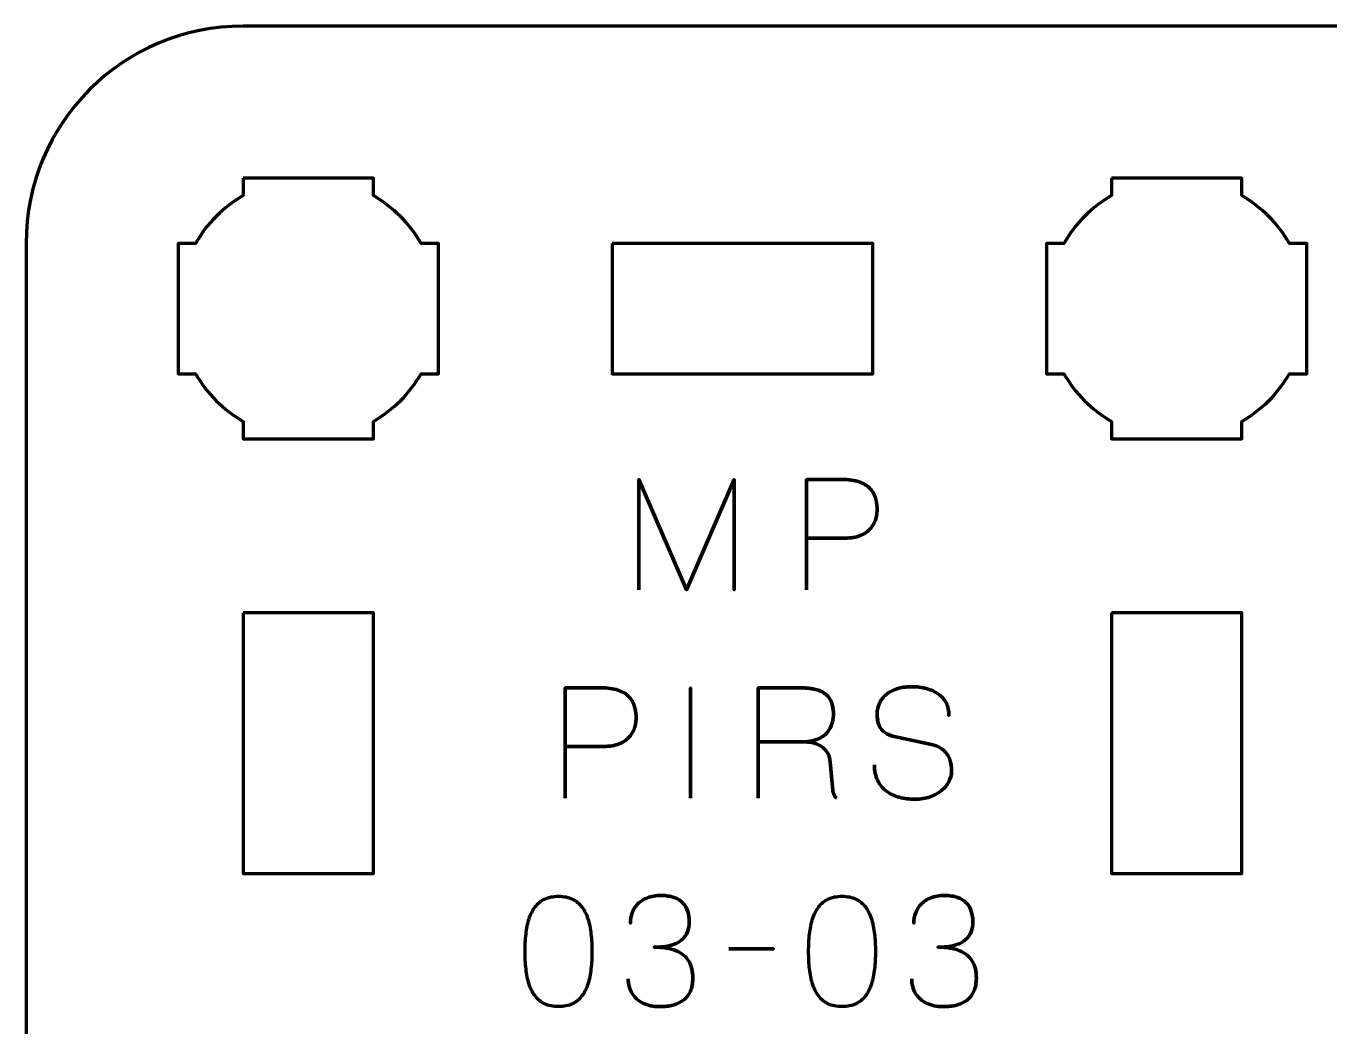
# Model space of a CAD drawing. Header units: centimetres. Extents: x -13.15 to -7.85, y -16.5 to -11.2.
# Drawn here: x -13.15 to -10.147, y -13.503 to -11.2 of the extents above; entities that cross this region are included whole.
import ezdxf

# ---------------------------------------------------------------- set-up
doc = ezdxf.new("R2010")
doc.units = ezdxf.units.CM
doc.header["$MEASUREMENT"] = 0
doc.layers.add('Layer 1', color=7, linetype='Continuous')

msp = doc.modelspace()

# ---------------------------------------------------------------- linework, layer by layer
at = {"layer": 'Layer 1', "lineweight": 70}
for points, knots in [([(-12.64993, -11.20001), (-12.64993, -11.20001), (-8.35007, -11.20001), (-8.35007, -11.20001), (-8.35007, -11.20001), (-8.07294, -11.20001), (-7.84998, -11.42311), (-7.84998, -11.7001), (-7.84998, -11.7001), (-7.84998, -11.7001), (-7.84998, -16.00003), (-7.84998, -16.00003), (-7.84998, -16.00003), (-7.84998, -16.27704), (-8.07294, -16.49999), (-8.35007, -16.49999), (-8.35007, -16.49999), (-8.35007, -16.49999), (-12.64993, -16.49999), (-12.64993, -16.49999), (-12.64993, -16.49999), (-12.92693, -16.49999), (-13.15002, -16.27704), (-13.15002, -16.00003), (-13.15002, -16.00003), (-13.15002, -16.00003), (-13.15002, -11.7001), (-13.15002, -11.7001), (-13.15002, -11.7001), (-13.15002, -11.42311), (-12.92693, -11.20001), (-12.64993, -11.20001)], [0, 0, 0, 0, 0.125, 0.125, 0.125, 0.125, 0.25, 0.25, 0.25, 0.25, 0.375, 0.375, 0.375, 0.375, 0.5, 0.5, 0.5, 0.5, 0.625, 0.625, 0.625, 0.625, 0.75, 0.75, 0.75, 0.75, 0.875, 0.875, 0.875, 0.875, 1, 1, 1, 1]), ([(-12.65008, -11.55005), (-12.65008, -11.55005), (-12.50077, -11.55005), (-12.50077, -11.55005), (-12.50077, -11.55005), (-12.50077, -11.55005), (-12.5, -11.55004), (-12.5, -11.55004), (-12.5, -11.55004), (-12.5, -11.55004), (-12.49923, -11.55005), (-12.49923, -11.55005), (-12.49923, -11.55005), (-12.49923, -11.55005), (-12.35008, -11.55005), (-12.35008, -11.55005), (-12.35008, -11.55005), (-12.35008, -11.55005), (-12.35008, -11.59015), (-12.35008, -11.59015), (-12.35008, -11.59015), (-12.30451, -11.61649), (-12.26652, -11.65448), (-12.24016, -11.70005), (-12.24016, -11.70005), (-12.24016, -11.70005), (-12.20007, -11.70005), (-12.20007, -11.70005), (-12.20007, -11.70005), (-12.20007, -11.70005), (-12.20007, -11.8441), (-12.20007, -11.8441), (-12.20007, -11.8441), (-12.20007, -11.8441), (-12.20001, -11.85004), (-12.20001, -11.85004), (-12.20001, -11.85004), (-12.20001, -11.85004), (-12.20007, -11.85598), (-12.20007, -11.85598), (-12.20007, -11.85598), (-12.20007, -11.85598), (-12.20007, -12.00005), (-12.20007, -12.00005), (-12.20007, -12.00005), (-12.20007, -12.00005), (-12.24014, -12.00005), (-12.24014, -12.00005), (-12.24014, -12.00005), (-12.2665, -12.04563), (-12.3045, -12.08362), (-12.35008, -12.10996), (-12.35008, -12.10996), (-12.35008, -12.10996), (-12.35008, -12.15004), (-12.35008, -12.15004), (-12.35008, -12.15004), (-12.35008, -12.15004), (-12.5, -12.15004), (-12.5, -12.15004), (-12.5, -12.15004), (-12.5, -12.15004), (-12.65008, -12.15004), (-12.65008, -12.15004), (-12.65008, -12.15004), (-12.65008, -12.15004), (-12.65008, -12.10985), (-12.65008, -12.10985), (-12.65008, -12.10985), (-12.69558, -12.08351), (-12.73352, -12.04557), (-12.75985, -12.00005), (-12.75985, -12.00005), (-12.75985, -12.00005), (-12.80006, -12.00005), (-12.80006, -12.00005), (-12.80006, -12.00005), (-12.80006, -12.00005), (-12.80006, -11.70005), (-12.80006, -11.70005), (-12.80006, -11.70005), (-12.80006, -11.70005), (-12.75983, -11.70005), (-12.75983, -11.70005), (-12.75983, -11.70005), (-12.7335, -11.65455), (-12.69557, -11.61659), (-12.65008, -11.59025), (-12.65008, -11.59025), (-12.65008, -11.59025), (-12.65008, -11.55005), (-12.65008, -11.55005)], [0, 0, 0, 0, 0.0434783, 0.0434783, 0.0434783, 0.0434783, 0.0869565, 0.0869565, 0.0869565, 0.0869565, 0.1304348, 0.1304348, 0.1304348, 0.1304348, 0.173913, 0.173913, 0.173913, 0.173913, 0.2173913, 0.2173913, 0.2173913, 0.2173913, 0.2608696, 0.2608696, 0.2608696, 0.2608696, 0.3043478, 0.3043478, 0.3043478, 0.3043478, 0.3478261, 0.3478261, 0.3478261, 0.3478261, 0.3913043, 0.3913043, 0.3913043, 0.3913043, 0.4347826, 0.4347826, 0.4347826, 0.4347826, 0.4782609, 0.4782609, 0.4782609, 0.4782609, 0.5217391, 0.5217391, 0.5217391, 0.5217391, 0.5652174, 0.5652174, 0.5652174, 0.5652174, 0.6086957, 0.6086957, 0.6086957, 0.6086957, 0.6521739, 0.6521739, 0.6521739, 0.6521739, 0.6956522, 0.6956522, 0.6956522, 0.6956522, 0.7391304, 0.7391304, 0.7391304, 0.7391304, 0.7826087, 0.7826087, 0.7826087, 0.7826087, 0.826087, 0.826087, 0.826087, 0.826087, 0.8695652, 0.8695652, 0.8695652, 0.8695652, 0.9130435, 0.9130435, 0.9130435, 0.9130435, 0.9565217, 0.9565217, 0.9565217, 0.9565217, 1, 1, 1, 1]), ([(-10.65008, -11.55005), (-10.65008, -11.55005), (-10.50077, -11.55005), (-10.50077, -11.55005), (-10.50077, -11.55005), (-10.50077, -11.55005), (-10.5, -11.55004), (-10.5, -11.55004), (-10.5, -11.55004), (-10.5, -11.55004), (-10.49923, -11.55005), (-10.49923, -11.55005), (-10.49923, -11.55005), (-10.49923, -11.55005), (-10.35008, -11.55005), (-10.35008, -11.55005), (-10.35008, -11.55005), (-10.35008, -11.55005), (-10.35008, -11.59015), (-10.35008, -11.59015), (-10.35008, -11.59015), (-10.30451, -11.61649), (-10.26652, -11.65448), (-10.24016, -11.70005), (-10.24016, -11.70005), (-10.24016, -11.70005), (-10.20007, -11.70005), (-10.20007, -11.70005), (-10.20007, -11.70005), (-10.20007, -11.70005), (-10.20007, -11.8441), (-10.20007, -11.8441), (-10.20007, -11.8441), (-10.20007, -11.8441), (-10.20001, -11.85004), (-10.20001, -11.85004), (-10.20001, -11.85004), (-10.20001, -11.85004), (-10.20007, -11.85598), (-10.20007, -11.85598), (-10.20007, -11.85598), (-10.20007, -11.85598), (-10.20007, -12.00005), (-10.20007, -12.00005), (-10.20007, -12.00005), (-10.20007, -12.00005), (-10.24014, -12.00005), (-10.24014, -12.00005), (-10.24014, -12.00005), (-10.2665, -12.04563), (-10.3045, -12.08362), (-10.35008, -12.10996), (-10.35008, -12.10996), (-10.35008, -12.10996), (-10.35008, -12.15004), (-10.35008, -12.15004), (-10.35008, -12.15004), (-10.35008, -12.15004), (-10.5, -12.15004), (-10.5, -12.15004), (-10.5, -12.15004), (-10.5, -12.15004), (-10.65008, -12.15004), (-10.65008, -12.15004), (-10.65008, -12.15004), (-10.65008, -12.15004), (-10.65008, -12.10985), (-10.65008, -12.10985), (-10.65008, -12.10985), (-10.69558, -12.08351), (-10.73352, -12.04557), (-10.75985, -12.00005), (-10.75985, -12.00005), (-10.75985, -12.00005), (-10.80006, -12.00005), (-10.80006, -12.00005), (-10.80006, -12.00005), (-10.80006, -12.00005), (-10.80006, -11.70005), (-10.80006, -11.70005), (-10.80006, -11.70005), (-10.80006, -11.70005), (-10.75983, -11.70005), (-10.75983, -11.70005), (-10.75983, -11.70005), (-10.7335, -11.65455), (-10.69557, -11.61659), (-10.65008, -11.59025), (-10.65008, -11.59025), (-10.65008, -11.59025), (-10.65008, -11.55005), (-10.65008, -11.55005)], [0, 0, 0, 0, 0.0434783, 0.0434783, 0.0434783, 0.0434783, 0.0869565, 0.0869565, 0.0869565, 0.0869565, 0.1304348, 0.1304348, 0.1304348, 0.1304348, 0.173913, 0.173913, 0.173913, 0.173913, 0.2173913, 0.2173913, 0.2173913, 0.2173913, 0.2608696, 0.2608696, 0.2608696, 0.2608696, 0.3043478, 0.3043478, 0.3043478, 0.3043478, 0.3478261, 0.3478261, 0.3478261, 0.3478261, 0.3913043, 0.3913043, 0.3913043, 0.3913043, 0.4347826, 0.4347826, 0.4347826, 0.4347826, 0.4782609, 0.4782609, 0.4782609, 0.4782609, 0.5217391, 0.5217391, 0.5217391, 0.5217391, 0.5652174, 0.5652174, 0.5652174, 0.5652174, 0.6086957, 0.6086957, 0.6086957, 0.6086957, 0.6521739, 0.6521739, 0.6521739, 0.6521739, 0.6956522, 0.6956522, 0.6956522, 0.6956522, 0.7391304, 0.7391304, 0.7391304, 0.7391304, 0.7826087, 0.7826087, 0.7826087, 0.7826087, 0.826087, 0.826087, 0.826087, 0.826087, 0.8695652, 0.8695652, 0.8695652, 0.8695652, 0.9130435, 0.9130435, 0.9130435, 0.9130435, 0.9565217, 0.9565217, 0.9565217, 0.9565217, 1, 1, 1, 1]), ([(-11.79998, -11.70011), (-11.79998, -11.70011), (-11.19998, -11.70011), (-11.19998, -11.70011), (-11.19998, -11.70011), (-11.19998, -11.70011), (-11.19998, -12.00011), (-11.19998, -12.00011), (-11.19998, -12.00011), (-11.19998, -12.00011), (-11.79998, -12.00011), (-11.79998, -12.00011), (-11.79998, -12.00011), (-11.79998, -12.00011), (-11.79998, -11.70011), (-11.79998, -11.70011)], [0, 0, 0, 0, 0.25, 0.25, 0.25, 0.25, 0.5, 0.5, 0.5, 0.5, 0.75, 0.75, 0.75, 0.75, 1, 1, 1, 1]), ([(-12.64993, -12.55006), (-12.64993, -12.55006), (-12.34992, -12.55006), (-12.34992, -12.55006), (-12.34992, -12.55006), (-12.34992, -12.55006), (-12.34992, -13.15005), (-12.34992, -13.15005), (-12.34992, -13.15005), (-12.34992, -13.15005), (-12.64993, -13.15005), (-12.64993, -13.15005), (-12.64993, -13.15005), (-12.64993, -13.15005), (-12.64993, -12.55006), (-12.64993, -12.55006)], [0, 0, 0, 0, 0.25, 0.25, 0.25, 0.25, 0.5, 0.5, 0.5, 0.5, 0.75, 0.75, 0.75, 0.75, 1, 1, 1, 1]), ([(-10.65, -12.55006), (-10.65, -12.55006), (-10.35, -12.55006), (-10.35, -12.55006), (-10.35, -12.55006), (-10.35, -12.55006), (-10.35, -13.15005), (-10.35, -13.15005), (-10.35, -13.15005), (-10.35, -13.15005), (-10.65, -13.15005), (-10.65, -13.15005), (-10.65, -13.15005), (-10.65, -13.15005), (-10.65, -12.55006), (-10.65, -12.55006)], [0, 0, 0, 0, 0.25, 0.25, 0.25, 0.25, 0.5, 0.5, 0.5, 0.5, 0.75, 0.75, 0.75, 0.75, 1, 1, 1, 1])]:
    msp.add_open_spline(points, degree=3, knots=knots, dxfattribs=at)
at = {"layer": 'Layer 1', "color": 30, "lineweight": 70}
for points, knots in [([(-11.73836, -12.4978), (-11.73836, -12.4978), (-11.73836, -12.24345), (-11.73836, -12.24345), (-11.73836, -12.24345), (-11.73836, -12.24345), (-11.629, -12.4978), (-11.629, -12.4978), (-11.629, -12.4978), (-11.629, -12.4978), (-11.51928, -12.24345), (-11.51928, -12.24345), (-11.51928, -12.24345), (-11.51928, -12.24345), (-11.51928, -12.4978), (-11.51928, -12.4978), (-11.51928, -12.4978), (-11.51928, -12.4978), (-11.51928, -12.24345), (-11.51928, -12.24345), (-11.51928, -12.24345), (-11.51928, -12.24345), (-11.629, -12.4978), (-11.629, -12.4978), (-11.629, -12.4978), (-11.629, -12.4978), (-11.73836, -12.24345), (-11.73836, -12.24345), (-11.73836, -12.24345), (-11.73836, -12.24345), (-11.73836, -12.4978), (-11.73836, -12.4978)], [0, 0, 0, 0, 0.125, 0.125, 0.125, 0.125, 0.25, 0.25, 0.25, 0.25, 0.375, 0.375, 0.375, 0.375, 0.5, 0.5, 0.5, 0.5, 0.625, 0.625, 0.625, 0.625, 0.75, 0.75, 0.75, 0.75, 0.875, 0.875, 0.875, 0.875, 1, 1, 1, 1]), ([(-11.35277, -12.4978), (-11.35277, -12.4978), (-11.35277, -12.24345), (-11.35277, -12.24345), (-11.35277, -12.24345), (-11.35277, -12.24345), (-11.27163, -12.24345), (-11.27163, -12.24345), (-11.27163, -12.24345), (-11.2554, -12.2435), (-11.24206, -12.24533), (-11.23153, -12.24885), (-11.23153, -12.24885), (-11.22106, -12.25232), (-11.21283, -12.25715), (-11.20689, -12.26326), (-11.20689, -12.26326), (-11.20096, -12.26932), (-11.19672, -12.27625), (-11.19414, -12.28407), (-11.19414, -12.28407), (-11.19161, -12.29189), (-11.19014, -12.30007), (-11.18979, -12.30871), (-11.18979, -12.30871), (-11.18937, -12.31735), (-11.19037, -12.32582), (-11.19272, -12.33405), (-11.19272, -12.33405), (-11.19514, -12.34228), (-11.19919, -12.34975), (-11.20501, -12.35645), (-11.20501, -12.35645), (-11.21078, -12.36316), (-11.2186, -12.36851), (-11.22841, -12.37245), (-11.22841, -12.37245), (-11.23823, -12.37644), (-11.2504, -12.37844), (-11.26493, -12.37856), (-11.26493, -12.37856), (-11.26493, -12.37856), (-11.35277, -12.37856), (-11.35277, -12.37856), (-11.35277, -12.37856), (-11.35277, -12.37856), (-11.26493, -12.37856), (-11.26493, -12.37856), (-11.26493, -12.37856), (-11.2507, -12.37844), (-11.23865, -12.37644), (-11.22888, -12.37245), (-11.22888, -12.37245), (-11.21907, -12.36851), (-11.21125, -12.36316), (-11.20537, -12.35645), (-11.20537, -12.35645), (-11.19955, -12.34975), (-11.19537, -12.34228), (-11.1929, -12.33405), (-11.1929, -12.33405), (-11.19043, -12.32582), (-11.18937, -12.31735), (-11.18979, -12.30871), (-11.18979, -12.30871), (-11.19014, -12.30007), (-11.19161, -12.29189), (-11.19425, -12.28407), (-11.19425, -12.28407), (-11.19684, -12.27625), (-11.20119, -12.26932), (-11.20713, -12.26326), (-11.20713, -12.26326), (-11.21313, -12.25715), (-11.22136, -12.25232), (-11.23182, -12.24885), (-11.23182, -12.24885), (-11.24235, -12.24533), (-11.25558, -12.2435), (-11.27163, -12.24345), (-11.27163, -12.24345), (-11.27163, -12.24345), (-11.35277, -12.24345), (-11.35277, -12.24345), (-11.35277, -12.24345), (-11.35277, -12.24345), (-11.35277, -12.4978), (-11.35277, -12.4978)], [0, 0, 0, 0, 0.0454545, 0.0454545, 0.0454545, 0.0454545, 0.0909091, 0.0909091, 0.0909091, 0.0909091, 0.1363636, 0.1363636, 0.1363636, 0.1363636, 0.1818182, 0.1818182, 0.1818182, 0.1818182, 0.2272727, 0.2272727, 0.2272727, 0.2272727, 0.2727273, 0.2727273, 0.2727273, 0.2727273, 0.3181818, 0.3181818, 0.3181818, 0.3181818, 0.3636364, 0.3636364, 0.3636364, 0.3636364, 0.4090909, 0.4090909, 0.4090909, 0.4090909, 0.4545455, 0.4545455, 0.4545455, 0.4545455, 0.5, 0.5, 0.5, 0.5, 0.5454545, 0.5454545, 0.5454545, 0.5454545, 0.5909091, 0.5909091, 0.5909091, 0.5909091, 0.6363636, 0.6363636, 0.6363636, 0.6363636, 0.6818182, 0.6818182, 0.6818182, 0.6818182, 0.7272727, 0.7272727, 0.7272727, 0.7272727, 0.7727273, 0.7727273, 0.7727273, 0.7727273, 0.8181818, 0.8181818, 0.8181818, 0.8181818, 0.8636364, 0.8636364, 0.8636364, 0.8636364, 0.9090909, 0.9090909, 0.9090909, 0.9090909, 0.9545455, 0.9545455, 0.9545455, 0.9545455, 1, 1, 1, 1]), ([(-11.90805, -12.97722), (-11.90805, -12.97722), (-11.90805, -12.72287), (-11.90805, -12.72287), (-11.90805, -12.72287), (-11.90805, -12.72287), (-11.82691, -12.72287), (-11.82691, -12.72287), (-11.82691, -12.72287), (-11.81068, -12.72292), (-11.79734, -12.72475), (-11.78681, -12.72827), (-11.78681, -12.72827), (-11.77634, -12.73174), (-11.76811, -12.73657), (-11.76217, -12.74268), (-11.76217, -12.74268), (-11.75624, -12.74874), (-11.752, -12.75567), (-11.74942, -12.76349), (-11.74942, -12.76349), (-11.74689, -12.77131), (-11.74542, -12.77949), (-11.74507, -12.78813), (-11.74507, -12.78813), (-11.74465, -12.79677), (-11.74565, -12.80524), (-11.748, -12.81347), (-11.748, -12.81347), (-11.75042, -12.8217), (-11.75447, -12.82917), (-11.76029, -12.83587), (-11.76029, -12.83587), (-11.76606, -12.84258), (-11.77388, -12.84793), (-11.78369, -12.85187), (-11.78369, -12.85187), (-11.79351, -12.85586), (-11.80568, -12.85786), (-11.82021, -12.85798), (-11.82021, -12.85798), (-11.82021, -12.85798), (-11.90805, -12.85798), (-11.90805, -12.85798), (-11.90805, -12.85798), (-11.90805, -12.85798), (-11.82021, -12.85798), (-11.82021, -12.85798), (-11.82021, -12.85798), (-11.80598, -12.85786), (-11.79393, -12.85586), (-11.78416, -12.85187), (-11.78416, -12.85187), (-11.77435, -12.84793), (-11.76653, -12.84258), (-11.76065, -12.83587), (-11.76065, -12.83587), (-11.75483, -12.82917), (-11.75065, -12.8217), (-11.74818, -12.81347), (-11.74818, -12.81347), (-11.74571, -12.80524), (-11.74465, -12.79677), (-11.74507, -12.78813), (-11.74507, -12.78813), (-11.74542, -12.77949), (-11.74689, -12.77131), (-11.74953, -12.76349), (-11.74953, -12.76349), (-11.75212, -12.75567), (-11.75647, -12.74874), (-11.76241, -12.74268), (-11.76241, -12.74268), (-11.76841, -12.73657), (-11.77664, -12.73174), (-11.7871, -12.72827), (-11.7871, -12.72827), (-11.79763, -12.72475), (-11.81086, -12.72292), (-11.82691, -12.72287), (-11.82691, -12.72287), (-11.82691, -12.72287), (-11.90805, -12.72287), (-11.90805, -12.72287), (-11.90805, -12.72287), (-11.90805, -12.72287), (-11.90805, -12.97722), (-11.90805, -12.97722)], [0, 0, 0, 0, 0.0454545, 0.0454545, 0.0454545, 0.0454545, 0.0909091, 0.0909091, 0.0909091, 0.0909091, 0.1363636, 0.1363636, 0.1363636, 0.1363636, 0.1818182, 0.1818182, 0.1818182, 0.1818182, 0.2272727, 0.2272727, 0.2272727, 0.2272727, 0.2727273, 0.2727273, 0.2727273, 0.2727273, 0.3181818, 0.3181818, 0.3181818, 0.3181818, 0.3636364, 0.3636364, 0.3636364, 0.3636364, 0.4090909, 0.4090909, 0.4090909, 0.4090909, 0.4545455, 0.4545455, 0.4545455, 0.4545455, 0.5, 0.5, 0.5, 0.5, 0.5454545, 0.5454545, 0.5454545, 0.5454545, 0.5909091, 0.5909091, 0.5909091, 0.5909091, 0.6363636, 0.6363636, 0.6363636, 0.6363636, 0.6818182, 0.6818182, 0.6818182, 0.6818182, 0.7272727, 0.7272727, 0.7272727, 0.7272727, 0.7727273, 0.7727273, 0.7727273, 0.7727273, 0.8181818, 0.8181818, 0.8181818, 0.8181818, 0.8636364, 0.8636364, 0.8636364, 0.8636364, 0.9090909, 0.9090909, 0.9090909, 0.9090909, 0.9545455, 0.9545455, 0.9545455, 0.9545455, 1, 1, 1, 1]), ([(-11.61948, -12.97722), (-11.61948, -12.97722), (-11.61948, -12.72287), (-11.61948, -12.72287), (-11.61948, -12.72287), (-11.61948, -12.72287), (-11.61948, -12.97722), (-11.61948, -12.97722)], [0, 0, 0, 0, 0.5, 0.5, 0.5, 0.5, 1, 1, 1, 1]), ([(-11.4639, -12.97722), (-11.4639, -12.97722), (-11.4639, -12.72287), (-11.4639, -12.72287), (-11.4639, -12.72287), (-11.4639, -12.72287), (-11.37112, -12.72287), (-11.37112, -12.72287), (-11.37112, -12.72287), (-11.35818, -12.72287), (-11.34713, -12.72375), (-11.33802, -12.72545), (-11.33802, -12.72545), (-11.32884, -12.72716), (-11.32126, -12.72963), (-11.31526, -12.73286), (-11.31526, -12.73286), (-11.30926, -12.73609), (-11.30456, -12.74003), (-11.30109, -12.74468), (-11.30109, -12.74468), (-11.29756, -12.74927), (-11.29509, -12.7545), (-11.29351, -12.76032), (-11.29351, -12.76032), (-11.29192, -12.76614), (-11.29098, -12.77243), (-11.29068, -12.77931), (-11.29068, -12.77931), (-11.29027, -12.78795), (-11.29121, -12.7963), (-11.29345, -12.80436), (-11.29345, -12.80436), (-11.29574, -12.81247), (-11.29968, -12.8197), (-11.30527, -12.82617), (-11.30527, -12.82617), (-11.31091, -12.83264), (-11.3185, -12.83775), (-11.32814, -12.84158), (-11.32814, -12.84158), (-11.33778, -12.84534), (-11.34972, -12.84734), (-11.36406, -12.8474), (-11.36406, -12.8474), (-11.36406, -12.8474), (-11.4639, -12.8474), (-11.4639, -12.8474), (-11.4639, -12.8474), (-11.4639, -12.8474), (-11.36406, -12.8474), (-11.36406, -12.8474), (-11.36406, -12.8474), (-11.35001, -12.84734), (-11.33819, -12.84534), (-11.32861, -12.84158), (-11.32861, -12.84158), (-11.31902, -12.83775), (-11.31138, -12.83264), (-11.30568, -12.82617), (-11.30568, -12.82617), (-11.29997, -12.8197), (-11.29598, -12.81247), (-11.29362, -12.80436), (-11.29362, -12.80436), (-11.29127, -12.7963), (-11.29027, -12.78795), (-11.29068, -12.77931), (-11.29068, -12.77931), (-11.29104, -12.77073), (-11.29251, -12.76296), (-11.29509, -12.75603), (-11.29509, -12.75603), (-11.29762, -12.74915), (-11.30186, -12.74321), (-11.30774, -12.73827), (-11.30774, -12.73827), (-11.31362, -12.73333), (-11.32173, -12.72951), (-11.33202, -12.72686), (-11.33202, -12.72686), (-11.34231, -12.72422), (-11.35536, -12.72287), (-11.37112, -12.72287), (-11.37112, -12.72287), (-11.37112, -12.72287), (-11.4639, -12.72287), (-11.4639, -12.72287), (-11.4639, -12.72287), (-11.4639, -12.72287), (-11.4639, -12.97722), (-11.4639, -12.97722)], [0, 0, 0, 0, 0.0434783, 0.0434783, 0.0434783, 0.0434783, 0.0869565, 0.0869565, 0.0869565, 0.0869565, 0.1304348, 0.1304348, 0.1304348, 0.1304348, 0.173913, 0.173913, 0.173913, 0.173913, 0.2173913, 0.2173913, 0.2173913, 0.2173913, 0.2608696, 0.2608696, 0.2608696, 0.2608696, 0.3043478, 0.3043478, 0.3043478, 0.3043478, 0.3478261, 0.3478261, 0.3478261, 0.3478261, 0.3913043, 0.3913043, 0.3913043, 0.3913043, 0.4347826, 0.4347826, 0.4347826, 0.4347826, 0.4782609, 0.4782609, 0.4782609, 0.4782609, 0.5217391, 0.5217391, 0.5217391, 0.5217391, 0.5652174, 0.5652174, 0.5652174, 0.5652174, 0.6086957, 0.6086957, 0.6086957, 0.6086957, 0.6521739, 0.6521739, 0.6521739, 0.6521739, 0.6956522, 0.6956522, 0.6956522, 0.6956522, 0.7391304, 0.7391304, 0.7391304, 0.7391304, 0.7826087, 0.7826087, 0.7826087, 0.7826087, 0.826087, 0.826087, 0.826087, 0.826087, 0.8695652, 0.8695652, 0.8695652, 0.8695652, 0.9130435, 0.9130435, 0.9130435, 0.9130435, 0.9565217, 0.9565217, 0.9565217, 0.9565217, 1, 1, 1, 1]), ([(-11.19614, -12.90031), (-11.19602, -12.91437), (-11.19355, -12.92642), (-11.18861, -12.93647), (-11.18861, -12.93647), (-11.18373, -12.94647), (-11.17691, -12.95464), (-11.16833, -12.96099), (-11.16833, -12.96099), (-11.15969, -12.96728), (-11.14975, -12.97193), (-11.13852, -12.97493), (-11.13852, -12.97493), (-11.12735, -12.97787), (-11.11535, -12.97934), (-11.10265, -12.97934), (-11.10265, -12.97934), (-11.08984, -12.97928), (-11.07831, -12.9774), (-11.06802, -12.97381), (-11.06802, -12.97381), (-11.05779, -12.97022), (-11.04903, -12.9654), (-11.04168, -12.95935), (-11.04168, -12.95935), (-11.03439, -12.95329), (-11.02875, -12.94653), (-11.02475, -12.939), (-11.02475, -12.939), (-11.02075, -12.93148), (-11.01863, -12.92377), (-11.01834, -12.91584), (-11.01834, -12.91584), (-11.01799, -12.90543), (-11.01951, -12.8959), (-11.02287, -12.88732), (-11.02287, -12.88732), (-11.02622, -12.87874), (-11.03139, -12.87156), (-11.03839, -12.86568), (-11.03839, -12.86568), (-11.04533, -12.8598), (-11.05409, -12.85569), (-11.06455, -12.85339), (-11.06455, -12.85339), (-11.06455, -12.85339), (-11.15098, -12.8347), (-11.15098, -12.8347), (-11.15098, -12.8347), (-11.1591, -12.83299), (-11.16609, -12.83011), (-11.17186, -12.82611), (-11.17186, -12.82611), (-11.17762, -12.82206), (-11.18209, -12.81647), (-11.18514, -12.8093), (-11.18514, -12.8093), (-11.1882, -12.80218), (-11.18979, -12.79313), (-11.18979, -12.78213), (-11.18979, -12.78213), (-11.18979, -12.77378), (-11.18808, -12.7659), (-11.18462, -12.7585), (-11.18462, -12.7585), (-11.18121, -12.75109), (-11.17615, -12.74456), (-11.1695, -12.7388), (-11.1695, -12.7388), (-11.16286, -12.7331), (-11.15463, -12.72863), (-11.14487, -12.72539), (-11.14487, -12.72539), (-11.13505, -12.7221), (-11.12382, -12.72045), (-11.11112, -12.7204), (-11.11112, -12.7204), (-11.09836, -12.7204), (-11.08666, -12.72187), (-11.07596, -12.72481), (-11.07596, -12.72481), (-11.06532, -12.72775), (-11.05609, -12.73198), (-11.04832, -12.73762), (-11.04832, -12.73762), (-11.04056, -12.74327), (-11.03457, -12.75021), (-11.03045, -12.75832), (-11.03045, -12.75832), (-11.02633, -12.76649), (-11.02439, -12.77584), (-11.02469, -12.78637), (-11.02469, -12.78637), (-11.02439, -12.77584), (-11.02633, -12.76649), (-11.03045, -12.75832), (-11.03045, -12.75832), (-11.03457, -12.75021), (-11.04056, -12.74327), (-11.04832, -12.73762), (-11.04832, -12.73762), (-11.05609, -12.73198), (-11.06532, -12.72775), (-11.07596, -12.72481), (-11.07596, -12.72481), (-11.08666, -12.72187), (-11.09836, -12.7204), (-11.11112, -12.7204), (-11.11112, -12.7204), (-11.12382, -12.72045), (-11.13505, -12.7221), (-11.14487, -12.72539), (-11.14487, -12.72539), (-11.15463, -12.72863), (-11.16286, -12.7331), (-11.1695, -12.7388), (-11.1695, -12.7388), (-11.17615, -12.74456), (-11.18121, -12.75109), (-11.18462, -12.7585), (-11.18462, -12.7585), (-11.18808, -12.7659), (-11.18979, -12.77378), (-11.18979, -12.78213), (-11.18979, -12.78213), (-11.18979, -12.79313), (-11.18826, -12.80218), (-11.18532, -12.80924), (-11.18532, -12.80924), (-11.18232, -12.81635), (-11.17791, -12.82188), (-11.17215, -12.82594), (-11.17215, -12.82594), (-11.16639, -12.82993), (-11.15933, -12.83287), (-11.15098, -12.8347), (-11.15098, -12.8347), (-11.15098, -12.8347), (-11.06455, -12.85339), (-11.06455, -12.85339), (-11.06455, -12.85339), (-11.05385, -12.85569), (-11.04503, -12.8598), (-11.03809, -12.86568), (-11.03809, -12.86568), (-11.0311, -12.87156), (-11.02598, -12.87874), (-11.02269, -12.88732), (-11.02269, -12.88732), (-11.01946, -12.8959), (-11.01799, -12.90543), (-11.01834, -12.91584), (-11.01834, -12.91584), (-11.01863, -12.92377), (-11.02075, -12.93148), (-11.02475, -12.939), (-11.02475, -12.939), (-11.02875, -12.94653), (-11.03439, -12.95329), (-11.04168, -12.95935), (-11.04168, -12.95935), (-11.04903, -12.9654), (-11.05779, -12.97022), (-11.06802, -12.97381), (-11.06802, -12.97381), (-11.07831, -12.9774), (-11.08984, -12.97928), (-11.10265, -12.97934), (-11.10265, -12.97934), (-11.11535, -12.97934), (-11.12735, -12.97787), (-11.13852, -12.97493), (-11.13852, -12.97493), (-11.14975, -12.97193), (-11.15969, -12.96728), (-11.16833, -12.96099), (-11.16833, -12.96099), (-11.17691, -12.95464), (-11.18373, -12.94647), (-11.18861, -12.93647), (-11.18861, -12.93647), (-11.19355, -12.92642), (-11.19602, -12.91437), (-11.19614, -12.90031)], [0, 0, 0, 0, 0.0217391, 0.0217391, 0.0217391, 0.0217391, 0.0434783, 0.0434783, 0.0434783, 0.0434783, 0.0652174, 0.0652174, 0.0652174, 0.0652174, 0.0869565, 0.0869565, 0.0869565, 0.0869565, 0.1086957, 0.1086957, 0.1086957, 0.1086957, 0.1304348, 0.1304348, 0.1304348, 0.1304348, 0.1521739, 0.1521739, 0.1521739, 0.1521739, 0.173913, 0.173913, 0.173913, 0.173913, 0.1956522, 0.1956522, 0.1956522, 0.1956522, 0.2173913, 0.2173913, 0.2173913, 0.2173913, 0.2391304, 0.2391304, 0.2391304, 0.2391304, 0.2608696, 0.2608696, 0.2608696, 0.2608696, 0.2826087, 0.2826087, 0.2826087, 0.2826087, 0.3043478, 0.3043478, 0.3043478, 0.3043478, 0.326087, 0.326087, 0.326087, 0.326087, 0.3478261, 0.3478261, 0.3478261, 0.3478261, 0.3695652, 0.3695652, 0.3695652, 0.3695652, 0.3913043, 0.3913043, 0.3913043, 0.3913043, 0.4130435, 0.4130435, 0.4130435, 0.4130435, 0.4347826, 0.4347826, 0.4347826, 0.4347826, 0.4565217, 0.4565217, 0.4565217, 0.4565217, 0.4782609, 0.4782609, 0.4782609, 0.4782609, 0.5, 0.5, 0.5, 0.5, 0.5217391, 0.5217391, 0.5217391, 0.5217391, 0.5434783, 0.5434783, 0.5434783, 0.5434783, 0.5652174, 0.5652174, 0.5652174, 0.5652174, 0.5869565, 0.5869565, 0.5869565, 0.5869565, 0.6086957, 0.6086957, 0.6086957, 0.6086957, 0.6304348, 0.6304348, 0.6304348, 0.6304348, 0.6521739, 0.6521739, 0.6521739, 0.6521739, 0.673913, 0.673913, 0.673913, 0.673913, 0.6956522, 0.6956522, 0.6956522, 0.6956522, 0.7173913, 0.7173913, 0.7173913, 0.7173913, 0.7391304, 0.7391304, 0.7391304, 0.7391304, 0.7608696, 0.7608696, 0.7608696, 0.7608696, 0.7826087, 0.7826087, 0.7826087, 0.7826087, 0.8043478, 0.8043478, 0.8043478, 0.8043478, 0.826087, 0.826087, 0.826087, 0.826087, 0.8478261, 0.8478261, 0.8478261, 0.8478261, 0.8695652, 0.8695652, 0.8695652, 0.8695652, 0.8913043, 0.8913043, 0.8913043, 0.8913043, 0.9130435, 0.9130435, 0.9130435, 0.9130435, 0.9347826, 0.9347826, 0.9347826, 0.9347826, 0.9565217, 0.9565217, 0.9565217, 0.9565217, 0.9782609, 0.9782609, 0.9782609, 0.9782609, 1, 1, 1, 1]), ([(-11.28292, -12.97722), (-11.28528, -12.97551), (-11.28704, -12.97346), (-11.28833, -12.97105), (-11.28833, -12.97105), (-11.28963, -12.96864), (-11.29051, -12.96623), (-11.29104, -12.96387), (-11.29104, -12.96387), (-11.29151, -12.96158), (-11.29174, -12.95964), (-11.29174, -12.95817), (-11.29174, -12.95817), (-11.29174, -12.95817), (-11.29809, -12.89396), (-11.29809, -12.89396), (-11.29809, -12.89396), (-11.2988, -12.88473), (-11.3015, -12.87662), (-11.30615, -12.86968), (-11.30615, -12.86968), (-11.31085, -12.86268), (-11.31755, -12.85727), (-11.32637, -12.85334), (-11.32637, -12.85334), (-11.33513, -12.84945), (-11.34607, -12.84746), (-11.35912, -12.8474), (-11.35912, -12.8474), (-11.34607, -12.84746), (-11.33513, -12.84945), (-11.32637, -12.85334), (-11.32637, -12.85334), (-11.31755, -12.85727), (-11.31085, -12.86268), (-11.30615, -12.86968), (-11.30615, -12.86968), (-11.3015, -12.87662), (-11.2988, -12.88473), (-11.29809, -12.89396), (-11.29809, -12.89396), (-11.29809, -12.89396), (-11.29174, -12.95817), (-11.29174, -12.95817), (-11.29174, -12.95817), (-11.29174, -12.95964), (-11.29151, -12.96158), (-11.29104, -12.96387), (-11.29104, -12.96387), (-11.29051, -12.96623), (-11.28963, -12.96864), (-11.28833, -12.97105), (-11.28833, -12.97105), (-11.28704, -12.97346), (-11.28528, -12.97551), (-11.28292, -12.97722)], [0, 0, 0, 0, 0.0714286, 0.0714286, 0.0714286, 0.0714286, 0.1428571, 0.1428571, 0.1428571, 0.1428571, 0.2142857, 0.2142857, 0.2142857, 0.2142857, 0.2857143, 0.2857143, 0.2857143, 0.2857143, 0.3571429, 0.3571429, 0.3571429, 0.3571429, 0.4285714, 0.4285714, 0.4285714, 0.4285714, 0.5, 0.5, 0.5, 0.5, 0.5714286, 0.5714286, 0.5714286, 0.5714286, 0.6428571, 0.6428571, 0.6428571, 0.6428571, 0.7142857, 0.7142857, 0.7142857, 0.7142857, 0.7857143, 0.7857143, 0.7857143, 0.7857143, 0.8571429, 0.8571429, 0.8571429, 0.8571429, 0.9285714, 0.9285714, 0.9285714, 0.9285714, 1, 1, 1, 1]), ([(-11.92375, -13.45664), (-11.91141, -13.45658), (-11.90076, -13.45441), (-11.89189, -13.45017), (-11.89189, -13.45017), (-11.88307, -13.44594), (-11.87572, -13.43988), (-11.86984, -13.43218), (-11.86984, -13.43218), (-11.86402, -13.42442), (-11.85943, -13.41525), (-11.85602, -13.40466), (-11.85602, -13.40466), (-11.85267, -13.39408), (-11.85026, -13.3825), (-11.84891, -13.3698), (-11.84891, -13.3698), (-11.84749, -13.3571), (-11.84679, -13.34375), (-11.84685, -13.32964), (-11.84685, -13.32964), (-11.84679, -13.31559), (-11.84749, -13.30224), (-11.84891, -13.2896), (-11.84891, -13.2896), (-11.85026, -13.27696), (-11.85267, -13.26532), (-11.85602, -13.25473), (-11.85602, -13.25473), (-11.85943, -13.24421), (-11.86402, -13.23504), (-11.86984, -13.22722), (-11.86984, -13.22722), (-11.87572, -13.21945), (-11.88307, -13.2134), (-11.89189, -13.20916), (-11.89189, -13.20916), (-11.90076, -13.20487), (-11.91141, -13.2027), (-11.92375, -13.20264), (-11.92375, -13.20264), (-11.9361, -13.2027), (-11.94674, -13.20487), (-11.95562, -13.20916), (-11.95562, -13.20916), (-11.96444, -13.2134), (-11.97179, -13.21945), (-11.97767, -13.22722), (-11.97767, -13.22722), (-11.98349, -13.23504), (-11.98808, -13.24421), (-11.99149, -13.25473), (-11.99149, -13.25473), (-11.99484, -13.26532), (-11.99725, -13.27696), (-11.9986, -13.2896), (-11.9986, -13.2896), (-12.00001, -13.30224), (-12.00072, -13.31559), (-12.00066, -13.32964), (-12.00066, -13.32964), (-12.00072, -13.34375), (-12.00001, -13.3571), (-11.9986, -13.3698), (-11.9986, -13.3698), (-11.99725, -13.3825), (-11.99484, -13.39408), (-11.99149, -13.40466), (-11.99149, -13.40466), (-11.98808, -13.41525), (-11.98349, -13.42442), (-11.97767, -13.43218), (-11.97767, -13.43218), (-11.97179, -13.43988), (-11.96444, -13.44594), (-11.95562, -13.45017), (-11.95562, -13.45017), (-11.94674, -13.45441), (-11.9361, -13.45658), (-11.92375, -13.45664)], [0, 0, 0, 0, 0.05, 0.05, 0.05, 0.05, 0.1, 0.1, 0.1, 0.1, 0.15, 0.15, 0.15, 0.15, 0.2, 0.2, 0.2, 0.2, 0.25, 0.25, 0.25, 0.25, 0.3, 0.3, 0.3, 0.3, 0.35, 0.35, 0.35, 0.35, 0.4, 0.4, 0.4, 0.4, 0.45, 0.45, 0.45, 0.45, 0.5, 0.5, 0.5, 0.5, 0.55, 0.55, 0.55, 0.55, 0.6, 0.6, 0.6, 0.6, 0.65, 0.65, 0.65, 0.65, 0.7, 0.7, 0.7, 0.7, 0.75, 0.75, 0.75, 0.75, 0.8, 0.8, 0.8, 0.8, 0.85, 0.85, 0.85, 0.85, 0.9, 0.9, 0.9, 0.9, 0.95, 0.95, 0.95, 0.95, 1, 1, 1, 1]), ([(-11.92375, -13.45664), (-11.91141, -13.45658), (-11.90076, -13.45441), (-11.89189, -13.45017), (-11.89189, -13.45017), (-11.88307, -13.44594), (-11.87572, -13.43988), (-11.86984, -13.43218), (-11.86984, -13.43218), (-11.86402, -13.42442), (-11.85943, -13.41525), (-11.85602, -13.40466), (-11.85602, -13.40466), (-11.85267, -13.39408), (-11.85026, -13.3825), (-11.84891, -13.3698), (-11.84891, -13.3698), (-11.84749, -13.3571), (-11.84679, -13.34375), (-11.84685, -13.32964), (-11.84685, -13.32964), (-11.84679, -13.31559), (-11.84749, -13.30224), (-11.84891, -13.2896), (-11.84891, -13.2896), (-11.85026, -13.27696), (-11.85267, -13.26532), (-11.85602, -13.25473), (-11.85602, -13.25473), (-11.85943, -13.24421), (-11.86402, -13.23504), (-11.86984, -13.22722), (-11.86984, -13.22722), (-11.87572, -13.21945), (-11.88307, -13.2134), (-11.89189, -13.20916), (-11.89189, -13.20916), (-11.90076, -13.20487), (-11.91141, -13.2027), (-11.92375, -13.20264), (-11.92375, -13.20264), (-11.9361, -13.2027), (-11.94674, -13.20487), (-11.95562, -13.20916), (-11.95562, -13.20916), (-11.96444, -13.2134), (-11.97179, -13.21945), (-11.97767, -13.22722), (-11.97767, -13.22722), (-11.98349, -13.23504), (-11.98808, -13.24421), (-11.99149, -13.25473), (-11.99149, -13.25473), (-11.99484, -13.26532), (-11.99725, -13.27696), (-11.9986, -13.2896), (-11.9986, -13.2896), (-12.00001, -13.30224), (-12.00072, -13.31559), (-12.00066, -13.32964), (-12.00066, -13.32964), (-12.00072, -13.34375), (-12.00001, -13.3571), (-11.9986, -13.3698), (-11.9986, -13.3698), (-11.99725, -13.3825), (-11.99484, -13.39408), (-11.99149, -13.40466), (-11.99149, -13.40466), (-11.98808, -13.41525), (-11.98349, -13.42442), (-11.97767, -13.43218), (-11.97767, -13.43218), (-11.97179, -13.43988), (-11.96444, -13.44594), (-11.95562, -13.45017), (-11.95562, -13.45017), (-11.94674, -13.45441), (-11.9361, -13.45658), (-11.92375, -13.45664)], [0, 0, 0, 0, 0.05, 0.05, 0.05, 0.05, 0.1, 0.1, 0.1, 0.1, 0.15, 0.15, 0.15, 0.15, 0.2, 0.2, 0.2, 0.2, 0.25, 0.25, 0.25, 0.25, 0.3, 0.3, 0.3, 0.3, 0.35, 0.35, 0.35, 0.35, 0.4, 0.4, 0.4, 0.4, 0.45, 0.45, 0.45, 0.45, 0.5, 0.5, 0.5, 0.5, 0.55, 0.55, 0.55, 0.55, 0.6, 0.6, 0.6, 0.6, 0.65, 0.65, 0.65, 0.65, 0.7, 0.7, 0.7, 0.7, 0.75, 0.75, 0.75, 0.75, 0.8, 0.8, 0.8, 0.8, 0.85, 0.85, 0.85, 0.85, 0.9, 0.9, 0.9, 0.9, 0.95, 0.95, 0.95, 0.95, 1, 1, 1, 1]), ([(-11.76324, -13.39279), (-11.76318, -13.40549), (-11.76024, -13.41654), (-11.75442, -13.42612), (-11.75442, -13.42612), (-11.7486, -13.43565), (-11.74031, -13.44312), (-11.72949, -13.44847), (-11.72949, -13.44847), (-11.71867, -13.45382), (-11.70568, -13.45652), (-11.69057, -13.45664), (-11.69057, -13.45664), (-11.67922, -13.45664), (-11.66893, -13.45546), (-11.65958, -13.45299), (-11.65958, -13.45299), (-11.65029, -13.45053), (-11.6423, -13.4467), (-11.63553, -13.44147), (-11.63553, -13.44147), (-11.62877, -13.43624), (-11.6236, -13.42948), (-11.61989, -13.42124), (-11.61989, -13.42124), (-11.61625, -13.41295), (-11.61443, -13.40302), (-11.61437, -13.39138), (-11.61437, -13.39138), (-11.61431, -13.37585), (-11.61748, -13.36274), (-11.62377, -13.3521), (-11.62377, -13.3521), (-11.63007, -13.34146), (-11.63983, -13.33346), (-11.65294, -13.32799), (-11.65294, -13.32799), (-11.66605, -13.32252), (-11.68286, -13.31976), (-11.70327, -13.31976), (-11.70327, -13.31976), (-11.68804, -13.31982), (-11.67528, -13.31841), (-11.66487, -13.31553), (-11.66487, -13.31553), (-11.65452, -13.31265), (-11.64623, -13.30859), (-11.64, -13.3033), (-11.64, -13.3033), (-11.63377, -13.29807), (-11.62924, -13.29183), (-11.62654, -13.28466), (-11.62654, -13.28466), (-11.62377, -13.27755), (-11.62242, -13.26973), (-11.62248, -13.2612), (-11.62248, -13.2612), (-11.62242, -13.25267), (-11.6236, -13.2448), (-11.62595, -13.2375), (-11.62595, -13.2375), (-11.62824, -13.23021), (-11.63201, -13.22381), (-11.63712, -13.21834), (-11.63712, -13.21834), (-11.64224, -13.21287), (-11.649, -13.20858), (-11.65729, -13.20552), (-11.65729, -13.20552), (-11.66564, -13.20246), (-11.67581, -13.20093), (-11.68774, -13.20087), (-11.68774, -13.20087), (-11.69962, -13.20093), (-11.71003, -13.2027), (-11.71885, -13.20611), (-11.71885, -13.20611), (-11.72773, -13.20952), (-11.73502, -13.21416), (-11.7409, -13.2201), (-11.7409, -13.2201), (-11.74672, -13.22604), (-11.75107, -13.2328), (-11.75395, -13.24044), (-11.75395, -13.24044), (-11.75689, -13.24809), (-11.7583, -13.2562), (-11.7583, -13.26473), (-11.7583, -13.26473), (-11.7583, -13.2562), (-11.75689, -13.24809), (-11.75395, -13.24044), (-11.75395, -13.24044), (-11.75107, -13.2328), (-11.74672, -13.22604), (-11.7409, -13.2201), (-11.7409, -13.2201), (-11.73502, -13.21416), (-11.72773, -13.20952), (-11.71885, -13.20611), (-11.71885, -13.20611), (-11.71003, -13.2027), (-11.69962, -13.20093), (-11.68774, -13.20087), (-11.68774, -13.20087), (-11.67581, -13.20093), (-11.66564, -13.20246), (-11.65729, -13.20552), (-11.65729, -13.20552), (-11.649, -13.20858), (-11.64224, -13.21287), (-11.63712, -13.21834), (-11.63712, -13.21834), (-11.63201, -13.22381), (-11.62824, -13.23021), (-11.62595, -13.2375), (-11.62595, -13.2375), (-11.6236, -13.2448), (-11.62242, -13.25267), (-11.62248, -13.2612), (-11.62248, -13.2612), (-11.62242, -13.26973), (-11.62377, -13.27755), (-11.62654, -13.28466), (-11.62654, -13.28466), (-11.62924, -13.29183), (-11.63377, -13.29807), (-11.64, -13.3033), (-11.64, -13.3033), (-11.64623, -13.30859), (-11.65452, -13.31265), (-11.66487, -13.31553), (-11.66487, -13.31553), (-11.67528, -13.31841), (-11.68804, -13.31982), (-11.70327, -13.31976), (-11.70327, -13.31976), (-11.68286, -13.31976), (-11.66605, -13.32252), (-11.65294, -13.32799), (-11.65294, -13.32799), (-11.63983, -13.33346), (-11.63007, -13.34146), (-11.62377, -13.3521), (-11.62377, -13.3521), (-11.61748, -13.36274), (-11.61431, -13.37585), (-11.61437, -13.39138), (-11.61437, -13.39138), (-11.61443, -13.40302), (-11.61625, -13.41295), (-11.61989, -13.42124), (-11.61989, -13.42124), (-11.6236, -13.42948), (-11.62877, -13.43624), (-11.63553, -13.44147), (-11.63553, -13.44147), (-11.6423, -13.4467), (-11.65029, -13.45053), (-11.65958, -13.45299), (-11.65958, -13.45299), (-11.66893, -13.45546), (-11.67922, -13.45664), (-11.69057, -13.45664), (-11.69057, -13.45664), (-11.70568, -13.45652), (-11.71867, -13.45382), (-11.72949, -13.44847), (-11.72949, -13.44847), (-11.74031, -13.44312), (-11.7486, -13.43565), (-11.75442, -13.42612), (-11.75442, -13.42612), (-11.76024, -13.41654), (-11.76318, -13.40549), (-11.76324, -13.39279)], [0, 0, 0, 0, 0.0227273, 0.0227273, 0.0227273, 0.0227273, 0.0454545, 0.0454545, 0.0454545, 0.0454545, 0.0681818, 0.0681818, 0.0681818, 0.0681818, 0.0909091, 0.0909091, 0.0909091, 0.0909091, 0.1136364, 0.1136364, 0.1136364, 0.1136364, 0.1363636, 0.1363636, 0.1363636, 0.1363636, 0.1590909, 0.1590909, 0.1590909, 0.1590909, 0.1818182, 0.1818182, 0.1818182, 0.1818182, 0.2045455, 0.2045455, 0.2045455, 0.2045455, 0.2272727, 0.2272727, 0.2272727, 0.2272727, 0.25, 0.25, 0.25, 0.25, 0.2727273, 0.2727273, 0.2727273, 0.2727273, 0.2954545, 0.2954545, 0.2954545, 0.2954545, 0.3181818, 0.3181818, 0.3181818, 0.3181818, 0.3409091, 0.3409091, 0.3409091, 0.3409091, 0.3636364, 0.3636364, 0.3636364, 0.3636364, 0.3863636, 0.3863636, 0.3863636, 0.3863636, 0.4090909, 0.4090909, 0.4090909, 0.4090909, 0.4318182, 0.4318182, 0.4318182, 0.4318182, 0.4545455, 0.4545455, 0.4545455, 0.4545455, 0.4772727, 0.4772727, 0.4772727, 0.4772727, 0.5, 0.5, 0.5, 0.5, 0.5227273, 0.5227273, 0.5227273, 0.5227273, 0.5454545, 0.5454545, 0.5454545, 0.5454545, 0.5681818, 0.5681818, 0.5681818, 0.5681818, 0.5909091, 0.5909091, 0.5909091, 0.5909091, 0.6136364, 0.6136364, 0.6136364, 0.6136364, 0.6363636, 0.6363636, 0.6363636, 0.6363636, 0.6590909, 0.6590909, 0.6590909, 0.6590909, 0.6818182, 0.6818182, 0.6818182, 0.6818182, 0.7045455, 0.7045455, 0.7045455, 0.7045455, 0.7272727, 0.7272727, 0.7272727, 0.7272727, 0.75, 0.75, 0.75, 0.75, 0.7727273, 0.7727273, 0.7727273, 0.7727273, 0.7954545, 0.7954545, 0.7954545, 0.7954545, 0.8181818, 0.8181818, 0.8181818, 0.8181818, 0.8409091, 0.8409091, 0.8409091, 0.8409091, 0.8636364, 0.8636364, 0.8636364, 0.8636364, 0.8863636, 0.8863636, 0.8863636, 0.8863636, 0.9090909, 0.9090909, 0.9090909, 0.9090909, 0.9318182, 0.9318182, 0.9318182, 0.9318182, 0.9545455, 0.9545455, 0.9545455, 0.9545455, 0.9772727, 0.9772727, 0.9772727, 0.9772727, 1, 1, 1, 1]), ([(-11.27075, -13.45664), (-11.25841, -13.45658), (-11.24776, -13.45441), (-11.23889, -13.45017), (-11.23889, -13.45017), (-11.23007, -13.44594), (-11.22272, -13.43988), (-11.21684, -13.43218), (-11.21684, -13.43218), (-11.21102, -13.42442), (-11.20643, -13.41525), (-11.20302, -13.40466), (-11.20302, -13.40466), (-11.19967, -13.39408), (-11.19726, -13.3825), (-11.19591, -13.3698), (-11.19591, -13.3698), (-11.19449, -13.3571), (-11.19379, -13.34375), (-11.19385, -13.32964), (-11.19385, -13.32964), (-11.19379, -13.31559), (-11.19449, -13.30224), (-11.19591, -13.2896), (-11.19591, -13.2896), (-11.19726, -13.27696), (-11.19967, -13.26532), (-11.20302, -13.25473), (-11.20302, -13.25473), (-11.20643, -13.24421), (-11.21102, -13.23504), (-11.21684, -13.22722), (-11.21684, -13.22722), (-11.22272, -13.21945), (-11.23007, -13.2134), (-11.23889, -13.20916), (-11.23889, -13.20916), (-11.24776, -13.20487), (-11.25841, -13.2027), (-11.27075, -13.20264), (-11.27075, -13.20264), (-11.2831, -13.2027), (-11.29374, -13.20487), (-11.30262, -13.20916), (-11.30262, -13.20916), (-11.31144, -13.2134), (-11.31879, -13.21945), (-11.32467, -13.22722), (-11.32467, -13.22722), (-11.33049, -13.23504), (-11.33508, -13.24421), (-11.33849, -13.25473), (-11.33849, -13.25473), (-11.34184, -13.26532), (-11.34425, -13.27696), (-11.3456, -13.2896), (-11.3456, -13.2896), (-11.34701, -13.30224), (-11.34772, -13.31559), (-11.34766, -13.32964), (-11.34766, -13.32964), (-11.34772, -13.34375), (-11.34701, -13.3571), (-11.3456, -13.3698), (-11.3456, -13.3698), (-11.34425, -13.3825), (-11.34184, -13.39408), (-11.33849, -13.40466), (-11.33849, -13.40466), (-11.33508, -13.41525), (-11.33049, -13.42442), (-11.32467, -13.43218), (-11.32467, -13.43218), (-11.31879, -13.43988), (-11.31144, -13.44594), (-11.30262, -13.45017), (-11.30262, -13.45017), (-11.29374, -13.45441), (-11.2831, -13.45658), (-11.27075, -13.45664)], [0, 0, 0, 0, 0.05, 0.05, 0.05, 0.05, 0.1, 0.1, 0.1, 0.1, 0.15, 0.15, 0.15, 0.15, 0.2, 0.2, 0.2, 0.2, 0.25, 0.25, 0.25, 0.25, 0.3, 0.3, 0.3, 0.3, 0.35, 0.35, 0.35, 0.35, 0.4, 0.4, 0.4, 0.4, 0.45, 0.45, 0.45, 0.45, 0.5, 0.5, 0.5, 0.5, 0.55, 0.55, 0.55, 0.55, 0.6, 0.6, 0.6, 0.6, 0.65, 0.65, 0.65, 0.65, 0.7, 0.7, 0.7, 0.7, 0.75, 0.75, 0.75, 0.75, 0.8, 0.8, 0.8, 0.8, 0.85, 0.85, 0.85, 0.85, 0.9, 0.9, 0.9, 0.9, 0.95, 0.95, 0.95, 0.95, 1, 1, 1, 1]), ([(-11.27075, -13.45664), (-11.25841, -13.45658), (-11.24776, -13.45441), (-11.23889, -13.45017), (-11.23889, -13.45017), (-11.23007, -13.44594), (-11.22272, -13.43988), (-11.21684, -13.43218), (-11.21684, -13.43218), (-11.21102, -13.42442), (-11.20643, -13.41525), (-11.20302, -13.40466), (-11.20302, -13.40466), (-11.19967, -13.39408), (-11.19726, -13.3825), (-11.19591, -13.3698), (-11.19591, -13.3698), (-11.19449, -13.3571), (-11.19379, -13.34375), (-11.19385, -13.32964), (-11.19385, -13.32964), (-11.19379, -13.31559), (-11.19449, -13.30224), (-11.19591, -13.2896), (-11.19591, -13.2896), (-11.19726, -13.27696), (-11.19967, -13.26532), (-11.20302, -13.25473), (-11.20302, -13.25473), (-11.20643, -13.24421), (-11.21102, -13.23504), (-11.21684, -13.22722), (-11.21684, -13.22722), (-11.22272, -13.21945), (-11.23007, -13.2134), (-11.23889, -13.20916), (-11.23889, -13.20916), (-11.24776, -13.20487), (-11.25841, -13.2027), (-11.27075, -13.20264), (-11.27075, -13.20264), (-11.2831, -13.2027), (-11.29374, -13.20487), (-11.30262, -13.20916), (-11.30262, -13.20916), (-11.31144, -13.2134), (-11.31879, -13.21945), (-11.32467, -13.22722), (-11.32467, -13.22722), (-11.33049, -13.23504), (-11.33508, -13.24421), (-11.33849, -13.25473), (-11.33849, -13.25473), (-11.34184, -13.26532), (-11.34425, -13.27696), (-11.3456, -13.2896), (-11.3456, -13.2896), (-11.34701, -13.30224), (-11.34772, -13.31559), (-11.34766, -13.32964), (-11.34766, -13.32964), (-11.34772, -13.34375), (-11.34701, -13.3571), (-11.3456, -13.3698), (-11.3456, -13.3698), (-11.34425, -13.3825), (-11.34184, -13.39408), (-11.33849, -13.40466), (-11.33849, -13.40466), (-11.33508, -13.41525), (-11.33049, -13.42442), (-11.32467, -13.43218), (-11.32467, -13.43218), (-11.31879, -13.43988), (-11.31144, -13.44594), (-11.30262, -13.45017), (-11.30262, -13.45017), (-11.29374, -13.45441), (-11.2831, -13.45658), (-11.27075, -13.45664)], [0, 0, 0, 0, 0.05, 0.05, 0.05, 0.05, 0.1, 0.1, 0.1, 0.1, 0.15, 0.15, 0.15, 0.15, 0.2, 0.2, 0.2, 0.2, 0.25, 0.25, 0.25, 0.25, 0.3, 0.3, 0.3, 0.3, 0.35, 0.35, 0.35, 0.35, 0.4, 0.4, 0.4, 0.4, 0.45, 0.45, 0.45, 0.45, 0.5, 0.5, 0.5, 0.5, 0.55, 0.55, 0.55, 0.55, 0.6, 0.6, 0.6, 0.6, 0.65, 0.65, 0.65, 0.65, 0.7, 0.7, 0.7, 0.7, 0.75, 0.75, 0.75, 0.75, 0.8, 0.8, 0.8, 0.8, 0.85, 0.85, 0.85, 0.85, 0.9, 0.9, 0.9, 0.9, 0.95, 0.95, 0.95, 0.95, 1, 1, 1, 1]), ([(-11.11024, -13.39279), (-11.11018, -13.40549), (-11.10724, -13.41654), (-11.10142, -13.42612), (-11.10142, -13.42612), (-11.0956, -13.43565), (-11.08731, -13.44312), (-11.07649, -13.44847), (-11.07649, -13.44847), (-11.06567, -13.45382), (-11.05268, -13.45652), (-11.03757, -13.45664), (-11.03757, -13.45664), (-11.02622, -13.45664), (-11.01593, -13.45546), (-11.00658, -13.45299), (-11.00658, -13.45299), (-10.99729, -13.45053), (-10.9893, -13.4467), (-10.98253, -13.44147), (-10.98253, -13.44147), (-10.97577, -13.43624), (-10.9706, -13.42948), (-10.96689, -13.42124), (-10.96689, -13.42124), (-10.96325, -13.41295), (-10.96143, -13.40302), (-10.96137, -13.39138), (-10.96137, -13.39138), (-10.96131, -13.37585), (-10.96448, -13.36274), (-10.97077, -13.3521), (-10.97077, -13.3521), (-10.97707, -13.34146), (-10.98683, -13.33346), (-10.99994, -13.32799), (-10.99994, -13.32799), (-11.01305, -13.32252), (-11.02986, -13.31976), (-11.05027, -13.31976), (-11.05027, -13.31976), (-11.03504, -13.31982), (-11.02228, -13.31841), (-11.01187, -13.31553), (-11.01187, -13.31553), (-11.00152, -13.31265), (-10.99323, -13.30859), (-10.987, -13.3033), (-10.987, -13.3033), (-10.98077, -13.29807), (-10.97624, -13.29183), (-10.97354, -13.28466), (-10.97354, -13.28466), (-10.97077, -13.27755), (-10.96942, -13.26973), (-10.96948, -13.2612), (-10.96948, -13.2612), (-10.96942, -13.25267), (-10.9706, -13.2448), (-10.97295, -13.2375), (-10.97295, -13.2375), (-10.97524, -13.23021), (-10.97901, -13.22381), (-10.98412, -13.21834), (-10.98412, -13.21834), (-10.98924, -13.21287), (-10.996, -13.20858), (-11.00429, -13.20552), (-11.00429, -13.20552), (-11.01264, -13.20246), (-11.02281, -13.20093), (-11.03474, -13.20087), (-11.03474, -13.20087), (-11.04662, -13.20093), (-11.05703, -13.2027), (-11.06585, -13.20611), (-11.06585, -13.20611), (-11.07473, -13.20952), (-11.08202, -13.21416), (-11.0879, -13.2201), (-11.0879, -13.2201), (-11.09372, -13.22604), (-11.09807, -13.2328), (-11.10095, -13.24044), (-11.10095, -13.24044), (-11.10389, -13.24809), (-11.1053, -13.2562), (-11.1053, -13.26473), (-11.1053, -13.26473), (-11.1053, -13.2562), (-11.10389, -13.24809), (-11.10095, -13.24044), (-11.10095, -13.24044), (-11.09807, -13.2328), (-11.09372, -13.22604), (-11.0879, -13.2201), (-11.0879, -13.2201), (-11.08202, -13.21416), (-11.07473, -13.20952), (-11.06585, -13.20611), (-11.06585, -13.20611), (-11.05703, -13.2027), (-11.04662, -13.20093), (-11.03474, -13.20087), (-11.03474, -13.20087), (-11.02281, -13.20093), (-11.01264, -13.20246), (-11.00429, -13.20552), (-11.00429, -13.20552), (-10.996, -13.20858), (-10.98924, -13.21287), (-10.98412, -13.21834), (-10.98412, -13.21834), (-10.97901, -13.22381), (-10.97524, -13.23021), (-10.97295, -13.2375), (-10.97295, -13.2375), (-10.9706, -13.2448), (-10.96942, -13.25267), (-10.96948, -13.2612), (-10.96948, -13.2612), (-10.96942, -13.26973), (-10.97077, -13.27755), (-10.97354, -13.28466), (-10.97354, -13.28466), (-10.97624, -13.29183), (-10.98077, -13.29807), (-10.987, -13.3033), (-10.987, -13.3033), (-10.99323, -13.30859), (-11.00152, -13.31265), (-11.01187, -13.31553), (-11.01187, -13.31553), (-11.02228, -13.31841), (-11.03504, -13.31982), (-11.05027, -13.31976), (-11.05027, -13.31976), (-11.02986, -13.31976), (-11.01305, -13.32252), (-10.99994, -13.32799), (-10.99994, -13.32799), (-10.98683, -13.33346), (-10.97707, -13.34146), (-10.97077, -13.3521), (-10.97077, -13.3521), (-10.96448, -13.36274), (-10.96131, -13.37585), (-10.96137, -13.39138), (-10.96137, -13.39138), (-10.96143, -13.40302), (-10.96325, -13.41295), (-10.96689, -13.42124), (-10.96689, -13.42124), (-10.9706, -13.42948), (-10.97577, -13.43624), (-10.98253, -13.44147), (-10.98253, -13.44147), (-10.9893, -13.4467), (-10.99729, -13.45053), (-11.00658, -13.45299), (-11.00658, -13.45299), (-11.01593, -13.45546), (-11.02622, -13.45664), (-11.03757, -13.45664), (-11.03757, -13.45664), (-11.05268, -13.45652), (-11.06567, -13.45382), (-11.07649, -13.44847), (-11.07649, -13.44847), (-11.08731, -13.44312), (-11.0956, -13.43565), (-11.10142, -13.42612), (-11.10142, -13.42612), (-11.10724, -13.41654), (-11.11018, -13.40549), (-11.11024, -13.39279)], [0, 0, 0, 0, 0.0227273, 0.0227273, 0.0227273, 0.0227273, 0.0454545, 0.0454545, 0.0454545, 0.0454545, 0.0681818, 0.0681818, 0.0681818, 0.0681818, 0.0909091, 0.0909091, 0.0909091, 0.0909091, 0.1136364, 0.1136364, 0.1136364, 0.1136364, 0.1363636, 0.1363636, 0.1363636, 0.1363636, 0.1590909, 0.1590909, 0.1590909, 0.1590909, 0.1818182, 0.1818182, 0.1818182, 0.1818182, 0.2045455, 0.2045455, 0.2045455, 0.2045455, 0.2272727, 0.2272727, 0.2272727, 0.2272727, 0.25, 0.25, 0.25, 0.25, 0.2727273, 0.2727273, 0.2727273, 0.2727273, 0.2954545, 0.2954545, 0.2954545, 0.2954545, 0.3181818, 0.3181818, 0.3181818, 0.3181818, 0.3409091, 0.3409091, 0.3409091, 0.3409091, 0.3636364, 0.3636364, 0.3636364, 0.3636364, 0.3863636, 0.3863636, 0.3863636, 0.3863636, 0.4090909, 0.4090909, 0.4090909, 0.4090909, 0.4318182, 0.4318182, 0.4318182, 0.4318182, 0.4545455, 0.4545455, 0.4545455, 0.4545455, 0.4772727, 0.4772727, 0.4772727, 0.4772727, 0.5, 0.5, 0.5, 0.5, 0.5227273, 0.5227273, 0.5227273, 0.5227273, 0.5454545, 0.5454545, 0.5454545, 0.5454545, 0.5681818, 0.5681818, 0.5681818, 0.5681818, 0.5909091, 0.5909091, 0.5909091, 0.5909091, 0.6136364, 0.6136364, 0.6136364, 0.6136364, 0.6363636, 0.6363636, 0.6363636, 0.6363636, 0.6590909, 0.6590909, 0.6590909, 0.6590909, 0.6818182, 0.6818182, 0.6818182, 0.6818182, 0.7045455, 0.7045455, 0.7045455, 0.7045455, 0.7272727, 0.7272727, 0.7272727, 0.7272727, 0.75, 0.75, 0.75, 0.75, 0.7727273, 0.7727273, 0.7727273, 0.7727273, 0.7954545, 0.7954545, 0.7954545, 0.7954545, 0.8181818, 0.8181818, 0.8181818, 0.8181818, 0.8409091, 0.8409091, 0.8409091, 0.8409091, 0.8636364, 0.8636364, 0.8636364, 0.8636364, 0.8863636, 0.8863636, 0.8863636, 0.8863636, 0.9090909, 0.9090909, 0.9090909, 0.9090909, 0.9318182, 0.9318182, 0.9318182, 0.9318182, 0.9545455, 0.9545455, 0.9545455, 0.9545455, 0.9772727, 0.9772727, 0.9772727, 0.9772727, 1, 1, 1, 1]), ([(-11.53111, -13.32364), (-11.53111, -13.32364), (-11.42845, -13.32364), (-11.42845, -13.32364), (-11.42845, -13.32364), (-11.42845, -13.32364), (-11.53111, -13.32364), (-11.53111, -13.32364)], [0, 0, 0, 0, 0.5, 0.5, 0.5, 0.5, 1, 1, 1, 1])]:
    msp.add_open_spline(points, degree=3, knots=knots, dxfattribs=at)

doc.saveas('drawing.dxf')
